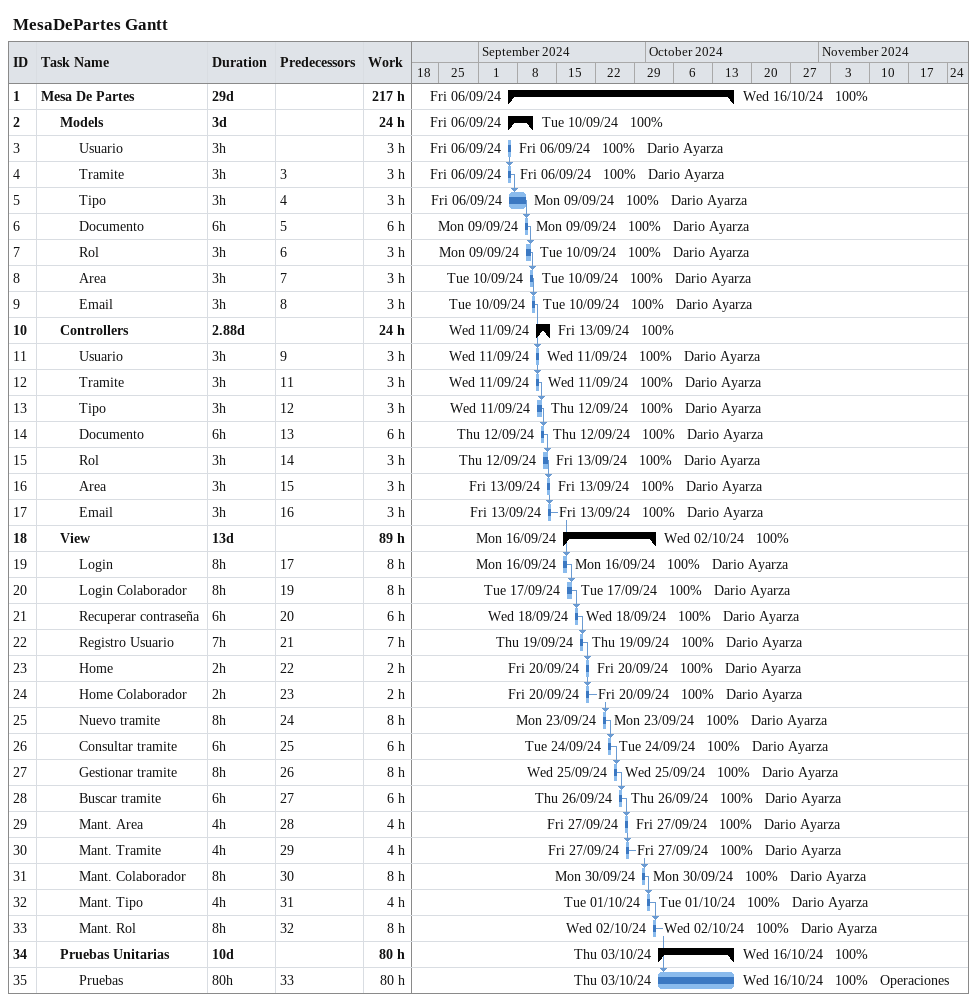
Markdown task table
MesaDePartes Gantt

| ID | Level | Task | Duration | Start | Finish | Predecessors | Resources | % complete | Work (h) |
|---|---|---|---|---|---|---|---|---|---|
| 1 | 1 | **Mesa De Partes** | 29d | 2024-09-06 | 2024-10-16 |  |  | 100 | 217 |
| 2 | 2 | **Models** | 3d | 2024-09-06 | 2024-09-10 |  |  | 100 | 24 |
| 3 | 3 | Usuario | 3h | 2024-09-06 | 2024-09-06 |  | Dario Ayarza | 100 | 3 |
| 4 | 3 | Tramite | 3h | 2024-09-06 | 2024-09-06 | 3 | Dario Ayarza | 100 | 3 |
| 5 | 3 | Tipo | 3h | 2024-09-06 | 2024-09-09 | 4 | Dario Ayarza | 100 | 3 |
| 6 | 3 | Documento | 6h | 2024-09-09 | 2024-09-09 | 5 | Dario Ayarza | 100 | 6 |
| 7 | 3 | Rol | 3h | 2024-09-09 | 2024-09-10 | 6 | Dario Ayarza | 100 | 3 |
| 8 | 3 | Area | 3h | 2024-09-10 | 2024-09-10 | 7 | Dario Ayarza | 100 | 3 |
| 9 | 3 | Email | 3h | 2024-09-10 | 2024-09-10 | 8 | Dario Ayarza | 100 | 3 |
| 10 | 2 | **Controllers** | 2.88d | 2024-09-11 | 2024-09-13 |  |  | 100 | 24 |
| 11 | 3 | Usuario | 3h | 2024-09-11 | 2024-09-11 | 9 | Dario Ayarza | 100 | 3 |
| 12 | 3 | Tramite | 3h | 2024-09-11 | 2024-09-11 | 11 | Dario Ayarza | 100 | 3 |
| 13 | 3 | Tipo | 3h | 2024-09-11 | 2024-09-12 | 12 | Dario Ayarza | 100 | 3 |
| 14 | 3 | Documento | 6h | 2024-09-12 | 2024-09-12 | 13 | Dario Ayarza | 100 | 6 |
| 15 | 3 | Rol | 3h | 2024-09-12 | 2024-09-13 | 14 | Dario Ayarza | 100 | 3 |
| 16 | 3 | Area | 3h | 2024-09-13 | 2024-09-13 | 15 | Dario Ayarza | 100 | 3 |
| 17 | 3 | Email | 3h | 2024-09-13 | 2024-09-13 | 16 | Dario Ayarza | 100 | 3 |
| 18 | 2 | **View** | 13d | 2024-09-16 | 2024-10-02 |  |  | 100 | 89 |
| 19 | 3 | Login | 8h | 2024-09-16 | 2024-09-16 | 17 | Dario Ayarza | 100 | 8 |
| 20 | 3 | Login Colaborador | 8h | 2024-09-17 | 2024-09-17 | 19 | Dario Ayarza | 100 | 8 |
| 21 | 3 | Recuperar contraseña | 6h | 2024-09-18 | 2024-09-18 | 20 | Dario Ayarza | 100 | 6 |
| 22 | 3 | Registro Usuario | 7h | 2024-09-19 | 2024-09-19 | 21 | Dario Ayarza | 100 | 7 |
| 23 | 3 | Home | 2h | 2024-09-20 | 2024-09-20 | 22 | Dario Ayarza | 100 | 2 |
| 24 | 3 | Home Colaborador | 2h | 2024-09-20 | 2024-09-20 | 23 | Dario Ayarza | 100 | 2 |
| 25 | 3 | Nuevo tramite | 8h | 2024-09-23 | 2024-09-23 | 24 | Dario Ayarza | 100 | 8 |
| 26 | 3 | Consultar tramite | 6h | 2024-09-24 | 2024-09-24 | 25 | Dario Ayarza | 100 | 6 |
| 27 | 3 | Gestionar tramite | 8h | 2024-09-25 | 2024-09-25 | 26 | Dario Ayarza | 100 | 8 |
| 28 | 3 | Buscar tramite | 6h | 2024-09-26 | 2024-09-26 | 27 | Dario Ayarza | 100 | 6 |
| 29 | 3 | Mant. Area | 4h | 2024-09-27 | 2024-09-27 | 28 | Dario Ayarza | 100 | 4 |
| 30 | 3 | Mant. Tramite | 4h | 2024-09-27 | 2024-09-27 | 29 | Dario Ayarza | 100 | 4 |
| 31 | 3 | Mant. Colaborador | 8h | 2024-09-30 | 2024-09-30 | 30 | Dario Ayarza | 100 | 8 |
| 32 | 3 | Mant. Tipo | 4h | 2024-10-01 | 2024-10-01 | 31 | Dario Ayarza | 100 | 4 |
| 33 | 3 | Mant. Rol | 8h | 2024-10-02 | 2024-10-02 | 32 | Dario Ayarza | 100 | 8 |
| 34 | 2 | **Pruebas Unitarias** | 10d | 2024-10-03 | 2024-10-16 |  |  | 100 | 80 |
| 35 | 3 | Pruebas | 80h | 2024-10-03 | 2024-10-16 | 33 | Operaciones | 100 | 80 |
